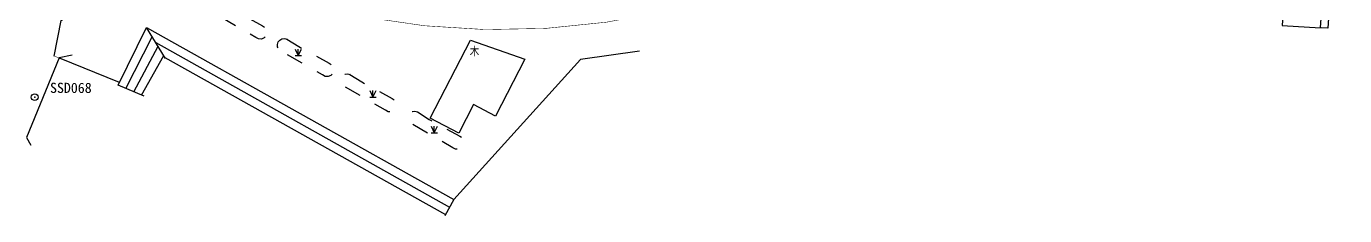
# Model space of a CAD drawing. Header units: millimetres. Extents: x 21943 to 23516, y 12107 to 14027.
# Drawn here: x 22787 to 22942, y 13027.3 to 13049.6 of the extents above; entities that cross this region are included whole.
import ezdxf
from ezdxf.enums import TextEntityAlignment as Align

# ---------------------------------------------------------------- set-up
doc = ezdxf.new("R2010")
doc.units = ezdxf.units.MM
doc.linetypes.add('X5', pattern=[3, 2, -1])
doc.linetypes.add('X6', pattern=[4, 2, -2])
for name, color, linetype in [('$TD_AUDIT_GENERATED_(2AF)', 4, 'Continuous'), ('$TD_AUDIT_GENERATED_(2B2)', 221, 'Continuous'), ('$TD_AUDIT_GENERATED_(2B3)', 4, 'X6'), ('$TD_AUDIT_GENERATED_(2B5)', 2, 'Continuous'), ('$TD_AUDIT_GENERATED_(2BB)', 4, 'Continuous'), ('$TD_AUDIT_GENERATED_(2BD)', 6, 'Continuous'), ('KZD', 1, 'Continuous'), ('ZBTZ', 3, 'Continuous')]:
    doc.layers.add(name, color=color, linetype=linetype)
doc.styles.add('$TD_AUDIT_GENERATED_(2CC)', font='simhei.ttf')
doc.styles.get("Standard").update_dxf_attribs({"font": 'arial.ttf'})
doc.linetypes.add('10422', pattern='A,1,[150,AAA.SHX,S=1,R=0,X=0,Y=1],2,[177,AAA.SHX,S=1,R=0,X=0,Y=0.8],1', length=4)
doc.linetypes.add('443', pattern='A,9.4,[169,AAA.SHX,S=1,R=0,X=0,Y=0.15],0.6', length=10)

# ---------------------------------------------------------------- blocks, each defined once
blk = doc.blocks.new('gc124')
for p, q in [((-0.75, 1.5), (0, 0)), ((-0.75, 0), (0.75, 0)), ((0, 0), (0, 1.5)), ((0, 0), (0.75, 1.5))]:
    blk.add_line(p, q)
blk = doc.blocks.new('gc117')
blk.add_circle((0, 0), 0.8)
blk.add_point((0, 0))

msp = doc.modelspace()

# ---------------------------------------------------------------- linework, layer by layer
at = {"layer": '$TD_AUDIT_GENERATED_(2AF)', "linetype": '10422'}
for points in [[(22859.07, 13046.68), (22852.13, 13045.71), (22837.24, 13029.22), (22837.24, 13029.22)], [(22797.95, 13043), (22790.88, 13045.89)]]:
    msp.add_lwpolyline(points, dxfattribs=at)
at = {"layer": '$TD_AUDIT_GENERATED_(2B2)', "linetype": 'Continuous', "flags": 128}
for points in [[(22939.11, 13049.45), (22939.54, 13055.76), (22935.04, 13056.05), (22934.6, 13049.73)], [(22839.19, 13047.99), (22845.6, 13045.76), (22842.16, 13039.06), (22839.55, 13040.4), (22837.84, 13037.06), (22834.47, 13038.8)]]:
    msp.add_lwpolyline(points, close=True, dxfattribs=at)
at = {"layer": '$TD_AUDIT_GENERATED_(2B2)', "linetype": 'X6', "flags": 128}
for points, elevation in [([(22809.8, 13052.52), (22811.18, 13051.64), (22814.77, 13049.69), (22815.07, 13049.5), (22814.77, 13049.68), (22815.07, 13049.5), (22815.26, 13049.2), (22815.31, 13048.85), (22815.2, 13048.51), (22814.96, 13048.26), (22814.64, 13048.12), (22814.28, 13048.14), (22813.97, 13048.31), (22809.08, 13051.15), (22808.85, 13051.34), (22808.71, 13051.6), (22808.68, 13051.9), (22808.76, 13052.19), (22808.95, 13052.42), (22809.21, 13052.57), (22809.51, 13052.61)], 3.38), ([(22817.63, 13048.11), (22819.02, 13047.23), (22822.61, 13045.27), (22822.91, 13045.09), (22822.61, 13045.27), (22822.91, 13045.09), (22823.1, 13044.79), (22823.14, 13044.44), (22823.04, 13044.1), (22822.8, 13043.84), (22822.47, 13043.71), (22822.12, 13043.73), (22821.81, 13043.9), (22816.92, 13046.74), (22816.68, 13046.92), (22816.91, 13046.73), (22816.68, 13046.92), (22816.54, 13047.19), (22816.51, 13047.49), (22816.6, 13047.78), (22816.78, 13048.01), (22817.05, 13048.16), (22817.35, 13048.19), (22817.64, 13048.11)], 3.27)]:
    msp.add_lwpolyline(points, close=True, dxfattribs=dict(at, elevation=elevation))
for points in [[(22825.04, 13043.95), (22826.43, 13043.07), (22830.02, 13041.11), (22830.32, 13040.93), (22830.51, 13040.63), (22830.55, 13040.28), (22830.45, 13039.94), (22830.21, 13039.68), (22829.88, 13039.55), (22829.53, 13039.57), (22829.22, 13039.74), (22824.33, 13042.58), (22824.09, 13042.76), (22823.95, 13043.03), (22823.92, 13043.33), (22824.01, 13043.62), (22824.19, 13043.85), (22824.46, 13044), (22824.76, 13044.03), (22825.05, 13043.95)], [(22832.96, 13039.54), (22834.35, 13038.65), (22837.94, 13036.7), (22838.24, 13036.51), (22838.43, 13036.21), (22838.47, 13035.86), (22838.37, 13035.53), (22838.13, 13035.27), (22837.8, 13035.14), (22837.45, 13035.16), (22837.14, 13035.32), (22832.25, 13038.16), (22832.01, 13038.35), (22831.87, 13038.62), (22831.84, 13038.92), (22831.93, 13039.2), (22832.11, 13039.44), (22832.38, 13039.59), (22832.68, 13039.62), (22832.97, 13039.54)]]:
    msp.add_lwpolyline(points, close=True, dxfattribs=at)
at = {"layer": '$TD_AUDIT_GENERATED_(2B3)', "color": 4, "linetype": 'X5', "flags": 128}
msp.add_lwpolyline([(22939.54, 13055.76), (22940.42, 13055.7), (22939.98, 13049.39), (22939.11, 13049.45)], dxfattribs=at)
at = {"layer": '$TD_AUDIT_GENERATED_(2BB)', "linetype": 'Continuous', "const_width": 0.06, "elevation": 11.41, "flags": 128}
msp.add_lwpolyline([(22790.85, 13045.91), (22790.28, 13046.12), (22791.08, 13050.31), (22795.1, 13053.15), (22797.46, 13052.02), (22799.34, 13054.93), (22802.59, 13053.16), (22804.26, 13055.99), (22826.75, 13050.72, 0.082478), (22855.18, 13050.11, -0.034005), (22922.35, 13059.63), (22938.22, 13060.97, -0.56869), (22941.71, 13056.52), (22941.71, 13056.52)], format="xyb", dxfattribs=at)
at = {"layer": '$TD_AUDIT_GENERATED_(2BB)', "linetype": 'Continuous', "elevation": 12.34, "flags": 128}
msp.add_lwpolyline([(22790.28, 13046.12), (22791.08, 13050.31), (22795.1, 13053.15), (22797.46, 13052.02), (22799.34, 13054.93), (22802.59, 13053.16), (22804.26, 13055.99), (22826.75, 13050.72)], dxfattribs=at)
at = {"layer": '$TD_AUDIT_GENERATED_(2BB)', "linetype": 'Continuous', "flags": 128}
msp.add_lwpolyline([(22792.38, 13046.21), (22790.85, 13045.91), (22787, 13036.54), (22787.51, 13035.62)], dxfattribs=at)
at = {"layer": '$TD_AUDIT_GENERATED_(2BD)', "color": 6, "linetype": 'Continuous'}
for p, q in [((22797.79, 13042.69), (22801.13, 13049.47)), ((22803.37, 13045.83), (22801.13, 13049.47)), ((22801.13, 13049.47), (22837.24, 13029.22)), ((22798.71, 13042.3), (22801.8, 13048.37)), ((22802.21, 13047.72), (22836.75, 13028.35)), ((22799.63, 13041.9), (22802.48, 13047.28)), ((22800.55, 13041.51), (22803.16, 13046.19)), ((22803.29, 13045.96), (22836.27, 13027.48)), ((22800.85, 13041.39), (22797.79, 13042.69))]:
    msp.add_line(p, q, dxfattribs=at)
at = {"layer": '$TD_AUDIT_GENERATED_(2BD)', "color": 6, "linetype": 'Continuous', "flags": 128}
msp.add_lwpolyline([(22837.24, 13029.22), (22836.18, 13027.33)], dxfattribs=at)

# ---------------------------------------------------------------- block references
at = {"layer": 'KZD', "linetype": 'Continuous', "xscale": 0.5, "yscale": 0.5}
msp.add_blockref('gc117', (22787.98, 13041.28), dxfattribs=at)
at = {"layer": 'ZBTZ', "linetype": 'Continuous', "xscale": 0.5, "yscale": 0.5}
for p in [(22818.97, 13046.19), (22827.74, 13041.3), (22834.95, 13037.1)]:
    msp.add_blockref('gc124', p, dxfattribs=at)

# ---------------------------------------------------------------- texts
at = {"layer": '$TD_AUDIT_GENERATED_(2B5)', "linetype": '443', "width": 0.8}
msp.add_text('\\M+5C4BE', height=1, dxfattribs=at).set_placement((22839.69, 13046.72), align=Align.MIDDLE)
at = {"layer": 'KZD', "linetype": 'Continuous', "style": '$TD_AUDIT_GENERATED_(2CC)'}
msp.add_text('SSD068', height=1.2, dxfattribs=at).set_placement((22792.23, 13042.38), align=Align.MIDDLE)

doc.saveas('drawing.dxf')
